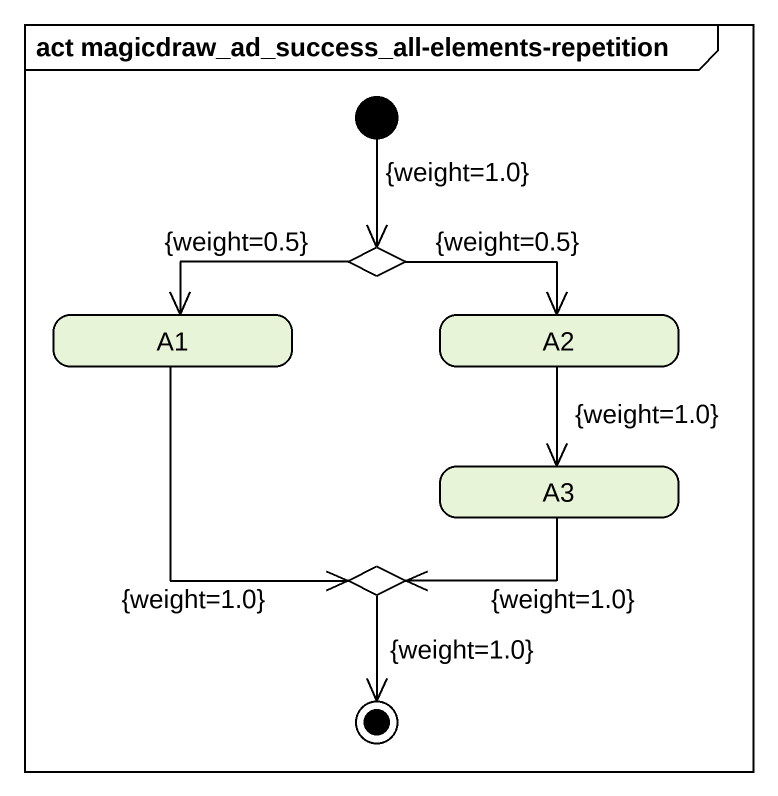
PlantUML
@startuml
mainframe act magicdraw_ad_success_all-elements-repetition
hide empty description
state choice1 <<choice>>
state A1
state A2
state A3
state choice2 <<choice>>
[*] --> choice1 : {weight=1.0}
choice1 -left-> A1 : {weight=0.5}
choice1 -right-> A2 : {weight=0.5}
A1 --> choice2 : {weight=1.0}
A2 --> A3 : {weight=1.0}
A3 -left-> choice2 : {weight=1.0}
choice2 --> [*] : {weight=1.0}
@enduml
